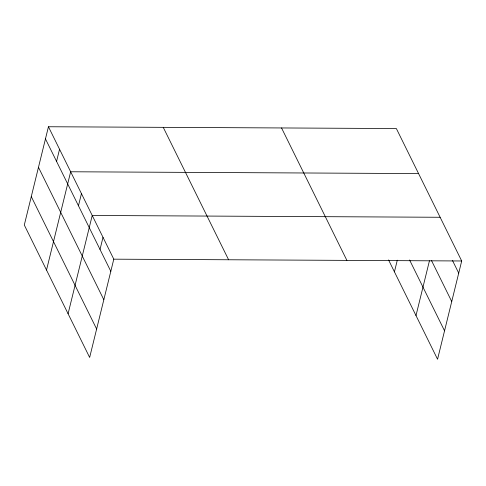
<?xml version="1.0" encoding="UTF-8"?>
<svg xmlns="http://www.w3.org/2000/svg" width="486" height="486" viewBox="0 0 486 486"><rect width="100%" height="100%" fill="white"/><g stroke="black" fill="none" stroke-linecap="round" stroke-linejoin="round"><path stroke-width="0.73" d="M48.442 126.749L24.3 225.024L89.649 357.453L113.791 259.172L48.442 126.749L396.351 128.547L461.7 260.976L437.558 359.251L388.551 259.931M56.564 161.401L59.547 149.263M46.516 270.052L70.658 171.771L418.568 173.575M78.459 205.766L81.441 193.622M68.083 313.749L92.225 215.474L440.134 217.272M100.025 249.464L103.008 237.326M394.432 271.85L397.293 260.192M415.998 315.554L429.448 260.769M113.791 259.172L461.7 260.976M452.509 260.532L458.717 273.114M431.477 260.49L451.737 301.539M409.583 259.98L444.544 330.826M281.54 127.952L346.889 260.381M163.247 127.344L228.602 259.767M45.459 138.893L110.808 271.316M38.473 167.318L103.828 299.74M31.28 196.599L96.629 329.028"/></g></svg>
